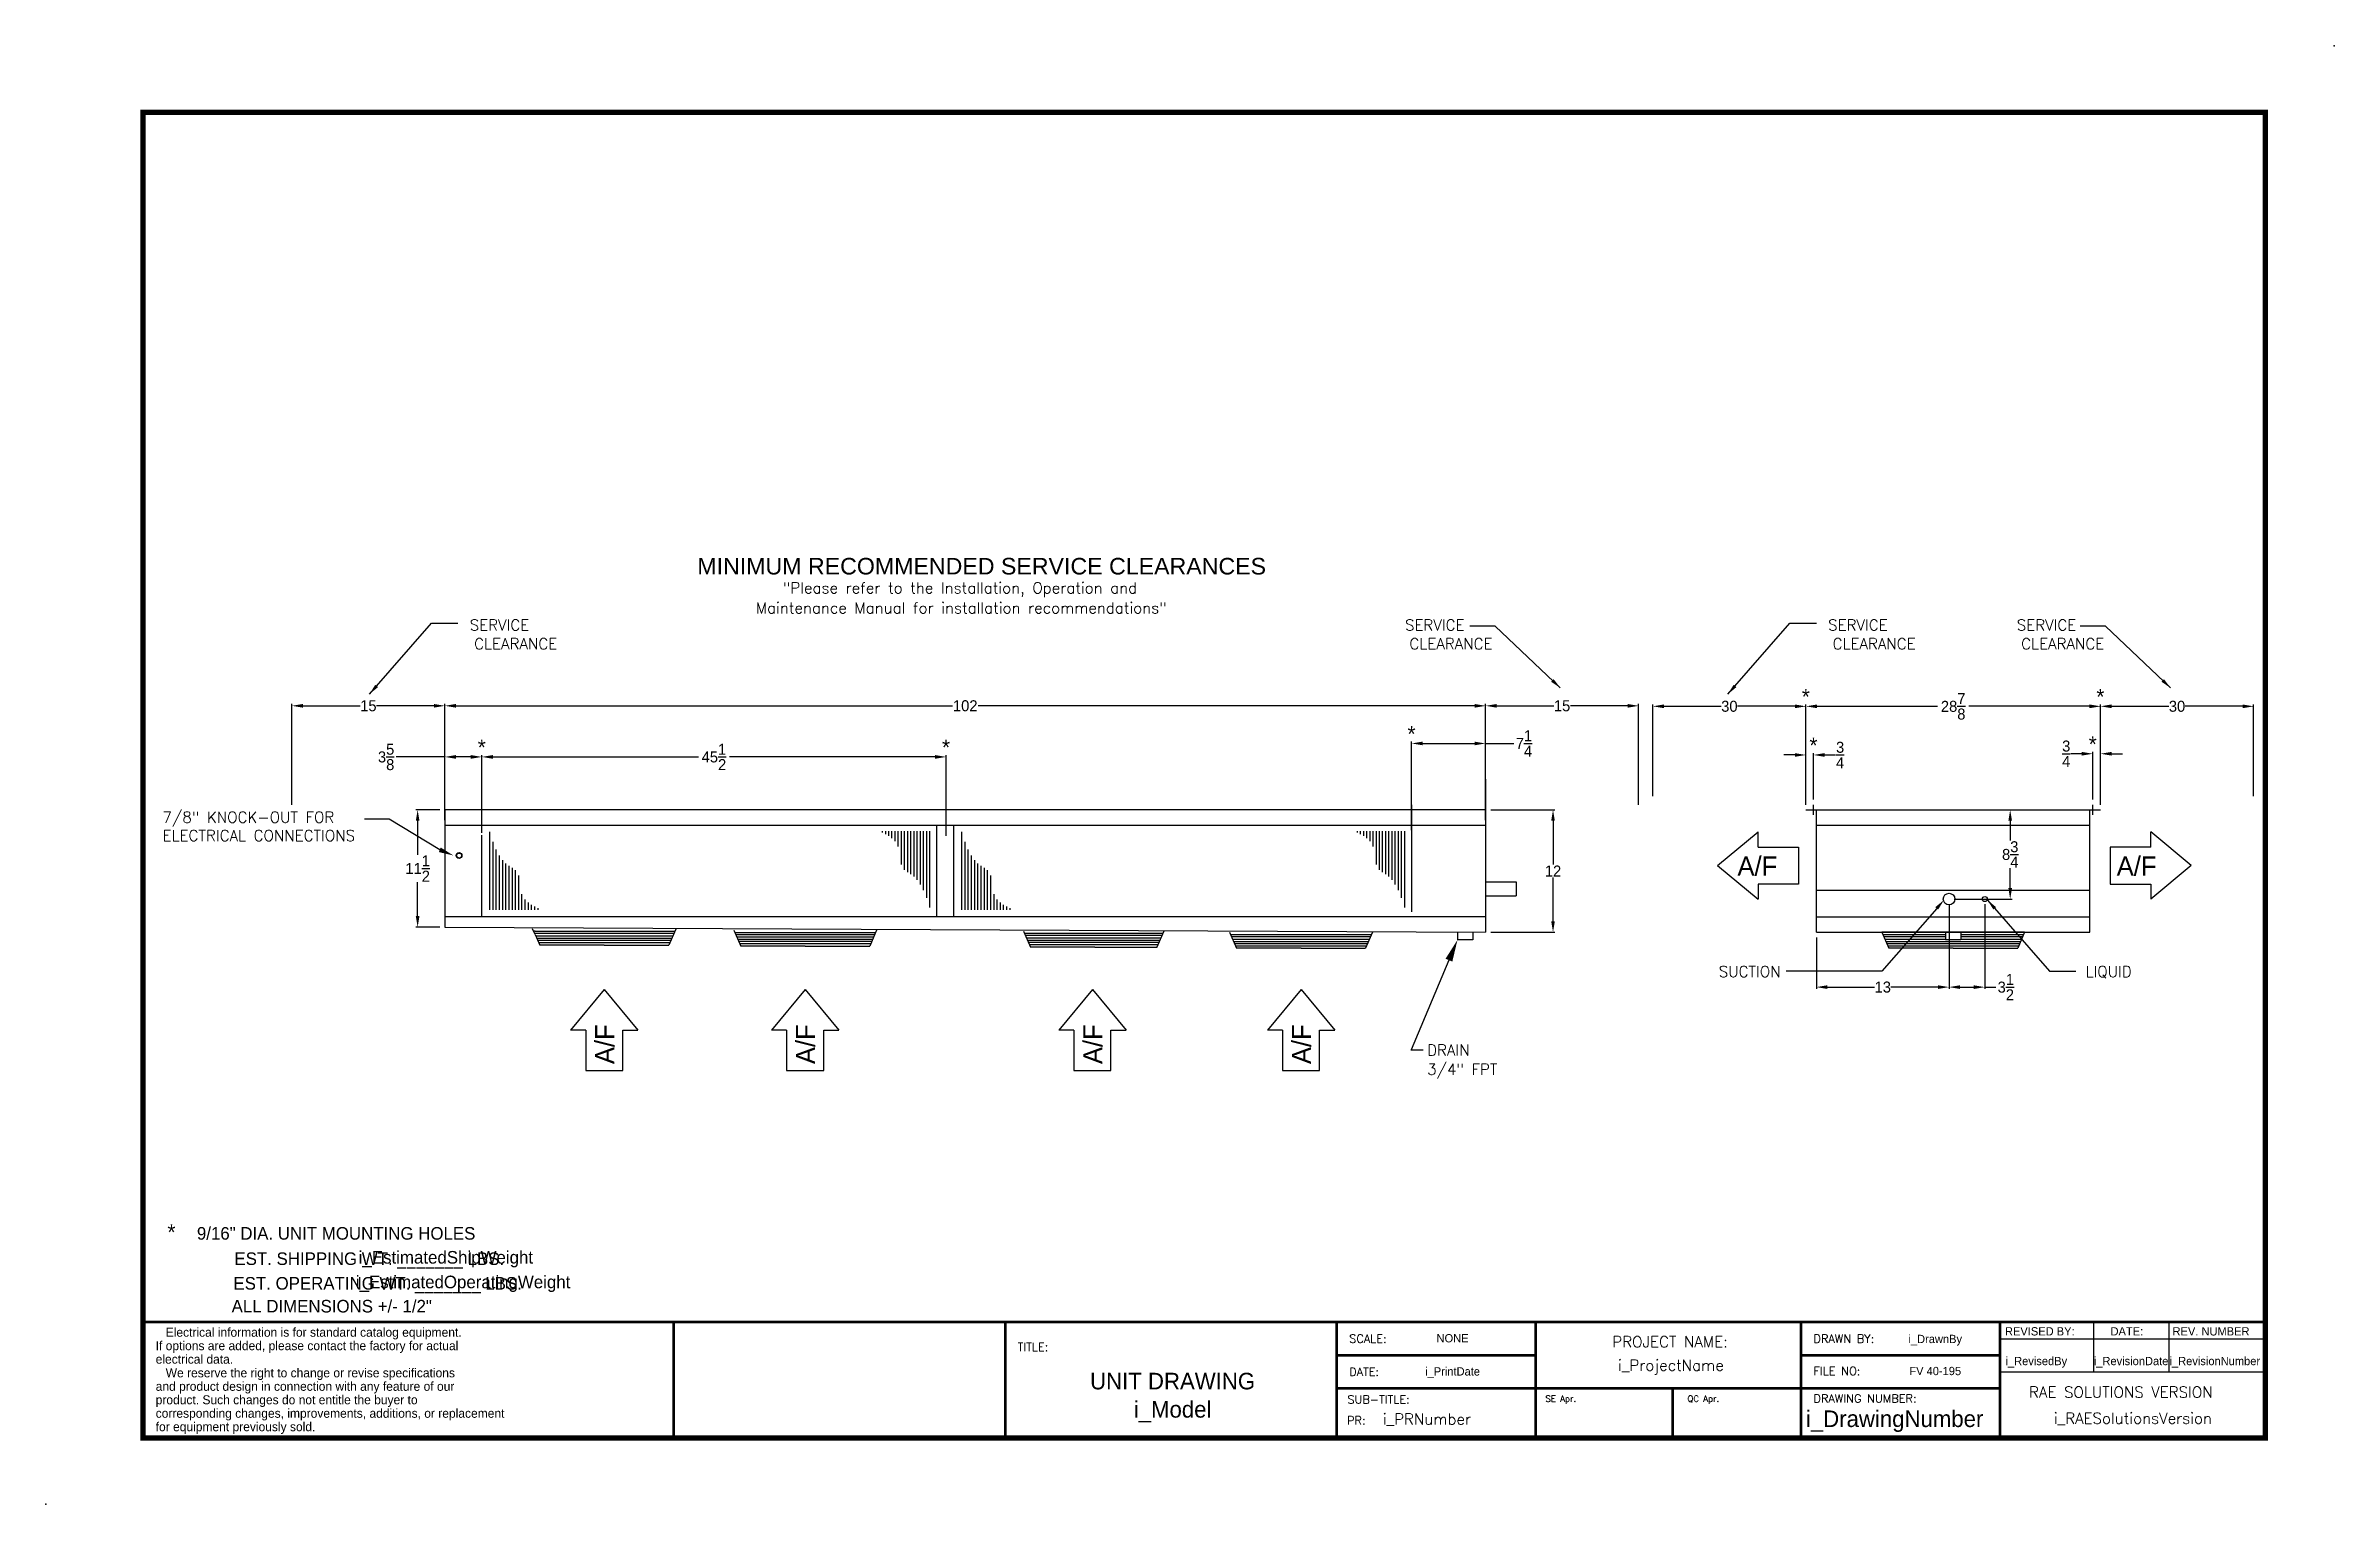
# Model space of a CAD drawing. Extents: x -10 to 215, y -6 to 137.
import ezdxf
from ezdxf.enums import TextEntityAlignment as Align

# ---------------------------------------------------------------- set-up
doc = ezdxf.new("R2010")
doc.units = 0
doc.header["$MEASUREMENT"] = 0
doc.layers.get('0').update_dxf_attribs({"linetype": 'CONTINUOUS'})
doc.layers.get('Defpoints').update_dxf_attribs({"linetype": 'CONTINUOUS'})
doc.layers.add('0 Unit', color=7, linetype='CONTINUOUS')
doc.styles.add('dimentions', font='ARIAL.TTF')
doc.styles.add('SIMPLEX', font='SIMPLEX')
doc.dimstyles.get("Standard").update_dxf_attribs({"dimtxt": 1.079, "dimasz": 1.079, "dimexe": 0.18, "dimexo": 0.5, "dimgap": 0.09, "dimtad": 0, "dimtih": 1, "dimtoh": 1, "dimdec": 3, "dimzin": 0, "dimdsep": 46, "dimlunit": 5, "dimtxsty": 'STANDARD', "dimcen": 0.09, "dimadec": 0, "dimazin": 0, "dimtfac": 1, "dimtdec": 3, "dimtofl": 0, "dimtmove": 0, "dimatfit": 3, "dimfxl": 1, "dimtolj": 1, "dimtzin": 0, "dimarcsym": 0})

# ---------------------------------------------------------------- blocks, each defined once
blk = doc.blocks.new('*D15')
at = {"color": 0, "lineweight": -2}
for p, q in [((33.2, 59.35), (33.2, 66.97)), ((34.28, 66.79), (54.43, 66.79)), ((77.62, 66.79), (57.48, 66.79)), ((78.7, 59.06), (78.7, 66.97))]:
    blk.add_line(p, q, dxfattribs=at)
at = {"color": 0}
for points in [[(34.28, 66.97), (34.28, 66.61), (33.2, 66.79)], [(77.62, 66.97), (77.62, 66.61), (78.7, 66.79)]]:
    blk.add_solid(points, dxfattribs=at)
at = {"layer": 'Defpoints', "color": 0}
for p in [(33.2, 66.79), (33.2, 58.85), (78.7, 58.56)]:
    blk.add_point(p, dxfattribs=at)
at = {"color": 0, "insert": (55.95, 66.79), "char_height": 1.079, "attachment_point": 5}
blk.add_mtext('\\A1;45{\\H1x;\\S1/2;}', dxfattribs=at)
blk = doc.blocks.new('*D18')
at = {"color": 0, "lineweight": -2}
for p, q in [((29.58, 65.1), (29.58, 71.98)), ((30.66, 71.8), (79.32, 71.8)), ((130.5, 71.8), (81.84, 71.8)), ((131.58, 62.1), (131.58, 71.98))]:
    blk.add_line(p, q, dxfattribs=at)
at = {"color": 0}
for points in [[(30.66, 71.98), (30.66, 71.62), (29.58, 71.8)], [(130.5, 71.98), (130.5, 71.62), (131.58, 71.8)]]:
    blk.add_solid(points, dxfattribs=at)
at = {"layer": 'Defpoints', "color": 0}
for p in [(131.58, 71.8), (29.58, 64.6), (131.58, 61.6)]:
    blk.add_point(p, dxfattribs=at)
at = {"color": 0, "insert": (80.58, 71.8), "char_height": 1.079, "attachment_point": 5}
blk.add_mtext('\\A1;102', dxfattribs=at)
blk = doc.blocks.new('*D19')
at = {"color": 0, "lineweight": -2}
for p, q in [((124.33, 59.6), (124.33, 68.29)), ((125.41, 68.11), (130.5, 68.11)), ((131.58, 60.6), (131.58, 68.29)), ((131.58, 68.11), (134.35, 68.11))]:
    blk.add_line(p, q, dxfattribs=at)
at = {"color": 0}
for points in [[(125.41, 68.29), (125.41, 67.93), (124.33, 68.11)], [(130.5, 68.29), (130.5, 67.93), (131.58, 68.11)]]:
    blk.add_solid(points, dxfattribs=at)
at = {"layer": 'Defpoints', "color": 0}
for p in [(131.58, 68.11), (124.33, 59.1), (131.58, 60.1)]:
    blk.add_point(p, dxfattribs=at)
at = {"color": 0, "insert": (135.34, 68.11), "char_height": 1.079, "attachment_point": 5}
blk.add_mtext('\\A1;7{\\H1x;\\S1/4;}', dxfattribs=at)
blk = doc.blocks.new('*D20')
at = {"color": 0, "lineweight": -2}
for p, q in [((29.58, 66.79), (24.81, 66.79)), ((29.58, 60.6), (29.58, 66.97)), ((32.12, 66.79), (30.66, 66.79)), ((33.2, 59.6), (33.2, 66.97))]:
    blk.add_line(p, q, dxfattribs=at)
at = {"color": 0}
for points in [[(30.66, 66.97), (30.66, 66.61), (29.58, 66.79)], [(32.12, 66.97), (32.12, 66.61), (33.2, 66.79)]]:
    blk.add_solid(points, dxfattribs=at)
at = {"layer": 'Defpoints', "color": 0}
for p in [(29.58, 66.79), (29.58, 60.1), (33.2, 59.1)]:
    blk.add_point(p, dxfattribs=at)
at = {"color": 0, "insert": (23.82, 66.79), "char_height": 1.079, "attachment_point": 5}
blk.add_mtext('\\A1;3{\\H1x;\\S5/8;}', dxfattribs=at)
blk = doc.blocks.new('*D16')
at = {"color": 0, "lineweight": -2}
for p, q in [((131.58, 62.1), (131.58, 71.98)), ((132.66, 71.8), (138.27, 71.8)), ((145.5, 71.8), (139.89, 71.8)), ((146.58, 62.1), (146.58, 71.98))]:
    blk.add_line(p, q, dxfattribs=at)
at = {"color": 0}
for points in [[(132.66, 71.98), (132.66, 71.62), (131.58, 71.8)], [(145.5, 71.98), (145.5, 71.62), (146.58, 71.8)]]:
    blk.add_solid(points, dxfattribs=at)
at = {"layer": 'Defpoints', "color": 0}
for p in [(146.58, 71.8), (131.58, 61.6), (146.58, 61.6)]:
    blk.add_point(p, dxfattribs=at)
at = {"color": 0, "insert": (139.08, 71.8), "char_height": 1.079, "attachment_point": 5}
blk.add_mtext('\\A1;15', dxfattribs=at)
blk = doc.blocks.new('*D17')
at = {"color": 0, "lineweight": -2}
for p, q in [((14.58, 62.1), (14.58, 71.98)), ((15.66, 71.8), (21.27, 71.8)), ((28.5, 71.8), (22.89, 71.8)), ((29.58, 62.1), (29.58, 71.98))]:
    blk.add_line(p, q, dxfattribs=at)
at = {"color": 0}
for points in [[(15.66, 71.98), (15.66, 71.62), (14.58, 71.8)], [(28.5, 71.98), (28.5, 71.62), (29.58, 71.8)]]:
    blk.add_solid(points, dxfattribs=at)
at = {"layer": 'Defpoints', "color": 0}
for p in [(29.58, 71.8), (14.58, 61.6), (29.58, 61.6)]:
    blk.add_point(p, dxfattribs=at)
at = {"color": 0, "insert": (22.08, 71.8), "char_height": 1.079, "attachment_point": 5}
blk.add_mtext('\\A1;15', dxfattribs=at)
blk = doc.blocks.new('*D21')
at = {"color": 0, "lineweight": -2}
for p, q in [((162.97, 62.1), (162.97, 71.93)), ((191.85, 62.1), (191.85, 71.93)), ((164.05, 71.75), (175.88, 71.75)), ((190.77, 71.75), (178.94, 71.75))]:
    blk.add_line(p, q, dxfattribs=at)
at = {"color": 0}
for points in [[(164.05, 71.93), (164.05, 71.57), (162.97, 71.75)], [(190.77, 71.93), (190.77, 71.57), (191.85, 71.75)]]:
    blk.add_solid(points, dxfattribs=at)
at = {"layer": 'Defpoints', "color": 0}
for p in [(191.85, 71.75), (162.97, 61.6), (191.85, 61.6)]:
    blk.add_point(p, dxfattribs=at)
at = {"color": 0, "insert": (177.41, 71.75), "char_height": 1.079, "attachment_point": 5}
blk.add_mtext('\\A1;28{\\H1x;\\S7/8;}', dxfattribs=at)
blk = doc.blocks.new('*D22')
at = {"color": 0, "lineweight": -2}
for p, q in [((177.01, 51.79), (177.01, 44.04)), ((164.01, 49.1), (164.01, 44.04)), ((165.08, 44.22), (169.7, 44.22)), ((175.93, 44.22), (171.31, 44.22))]:
    blk.add_line(p, q, dxfattribs=at)
at = {"color": 0}
for points in [[(165.08, 44.4), (165.08, 44.04), (164.01, 44.22)], [(175.93, 44.4), (175.93, 44.04), (177.01, 44.22)]]:
    blk.add_solid(points, dxfattribs=at)
at = {"layer": 'Defpoints', "color": 0}
for p in [(177.01, 52.29), (164.01, 49.6), (177.01, 44.22)]:
    blk.add_point(p, dxfattribs=at)
at = {"color": 0, "insert": (170.51, 44.22), "char_height": 1.079, "attachment_point": 5}
blk.add_mtext('\\A1;13', dxfattribs=at)
blk = doc.blocks.new('*D23')
at = {"color": 0, "lineweight": -2}
for p, q in [((177.01, 52.35), (177.01, 44.04)), ((180.51, 52.35), (180.51, 44.04)), ((178.08, 44.22), (179.43, 44.22)), ((180.51, 44.22), (181.58, 44.22))]:
    blk.add_line(p, q, dxfattribs=at)
at = {"color": 0}
for points in [[(178.08, 44.4), (178.08, 44.04), (177.01, 44.22)], [(179.43, 44.4), (179.43, 44.04), (180.51, 44.22)]]:
    blk.add_solid(points, dxfattribs=at)
at = {"layer": 'Defpoints', "color": 0}
for p in [(177.01, 52.85), (180.51, 52.85), (180.51, 44.22)]:
    blk.add_point(p, dxfattribs=at)
at = {"color": 0, "insert": (182.57, 44.22), "char_height": 1.079, "attachment_point": 5}
blk.add_mtext('\\A1;3{\\H1x;\\S1/2;}', dxfattribs=at)
blk = doc.blocks.new('*D24')
at = {"color": 0, "lineweight": -2}
for p, q in [((164.51, 61.6), (183.18, 61.6)), ((183, 60.53), (183, 58.58)), ((183, 53.93), (183, 55.88)), ((177.51, 52.85), (183.18, 52.85))]:
    blk.add_line(p, q, dxfattribs=at)
at = {"color": 0}
for points in [[(182.82, 60.53), (183.18, 60.53), (183, 61.6)], [(182.82, 53.93), (183.18, 53.93), (183, 52.85)]]:
    blk.add_solid(points, dxfattribs=at)
at = {"layer": 'Defpoints', "color": 0}
for p in [(164.01, 61.6), (177.01, 52.85), (183, 52.85)]:
    blk.add_point(p, dxfattribs=at)
at = {"color": 0, "insert": (183, 57.23), "char_height": 1.079, "attachment_point": 5}
blk.add_mtext('\\A1;8{\\H1x;\\S3/4;}', dxfattribs=at)
blk = doc.blocks.new('*D25')
at = {"color": 0, "lineweight": -2}
for p, q in [((161.9, 66.98), (160.82, 66.98)), ((162.97, 62.1), (162.97, 67.16)), ((163.72, 62.6), (163.72, 67.16)), ((164.8, 66.98), (165.88, 66.98))]:
    blk.add_line(p, q, dxfattribs=at)
at = {"color": 0}
for points in [[(161.9, 67.16), (161.9, 66.8), (162.97, 66.98)], [(164.8, 67.16), (164.8, 66.8), (163.72, 66.98)]]:
    blk.add_solid(points, dxfattribs=at)
at = {"layer": 'Defpoints', "color": 0}
for p in [(163.72, 66.98), (162.97, 61.6), (163.72, 62.1)]:
    blk.add_point(p, dxfattribs=at)
at = {"color": 0, "insert": (166.33, 66.98), "char_height": 1.079, "attachment_point": 5}
blk.add_mtext('\\A1;{\\H1x;\\S3/4;}', dxfattribs=at)
blk = doc.blocks.new('*D26')
at = {"color": 0, "lineweight": -2}
for p, q in [((190.02, 67.1), (188.94, 67.1)), ((191.1, 62.6), (191.1, 67.28)), ((191.85, 62.1), (191.85, 67.28)), ((192.93, 67.1), (194.01, 67.1))]:
    blk.add_line(p, q, dxfattribs=at)
at = {"color": 0}
for points in [[(190.02, 67.28), (190.02, 66.92), (191.1, 67.1)], [(192.93, 67.28), (192.93, 66.92), (191.85, 67.1)]]:
    blk.add_solid(points, dxfattribs=at)
at = {"layer": 'Defpoints', "color": 0}
for p in [(191.1, 67.1), (191.1, 62.1), (191.85, 61.6)]:
    blk.add_point(p, dxfattribs=at)
at = {"color": 0, "insert": (188.49, 67.1), "char_height": 1.079, "attachment_point": 5}
blk.add_mtext('\\A1;{\\H1x;\\S3/4;}', dxfattribs=at)
blk = doc.blocks.new('*D27')
at = {"color": 0, "lineweight": -2}
for p, q in [((29.08, 61.6), (26.73, 61.6)), ((26.91, 60.53), (26.91, 57.2)), ((26.91, 51.18), (26.91, 54.51)), ((29.08, 50.1), (26.73, 50.1))]:
    blk.add_line(p, q, dxfattribs=at)
at = {"color": 0}
for points in [[(26.73, 60.53), (27.09, 60.53), (26.91, 61.6)], [(26.73, 51.18), (27.09, 51.18), (26.91, 50.1)]]:
    blk.add_solid(points, dxfattribs=at)
at = {"layer": 'Defpoints', "color": 0}
for p in [(29.58, 61.6), (26.91, 50.1), (29.58, 50.1)]:
    blk.add_point(p, dxfattribs=at)
at = {"color": 0, "insert": (26.91, 55.85), "char_height": 1.079, "attachment_point": 5}
blk.add_mtext('\\A1;11{\\H1x;\\S1/2;}', dxfattribs=at)
blk = doc.blocks.new('*D28')
at = {"color": 0, "lineweight": -2}
for p, q in [((132.08, 61.6), (138.37, 61.6)), ((138.19, 60.53), (138.19, 56.23)), ((138.19, 50.68), (138.19, 54.98)), ((132.08, 49.6), (138.37, 49.6))]:
    blk.add_line(p, q, dxfattribs=at)
at = {"color": 0}
for points in [[(138.01, 60.53), (138.37, 60.53), (138.19, 61.6)], [(138.01, 50.68), (138.37, 50.68), (138.19, 49.6)]]:
    blk.add_solid(points, dxfattribs=at)
at = {"layer": 'Defpoints', "color": 0}
for p in [(131.58, 61.6), (131.58, 49.6), (138.19, 49.6)]:
    blk.add_point(p, dxfattribs=at)
at = {"color": 0, "insert": (138.19, 55.6), "char_height": 1.079, "attachment_point": 5}
blk.add_mtext('\\A1;12', dxfattribs=at)

msp = doc.modelspace()

# ---------------------------------------------------------------- linework, layer by layer
at = {"color": 7}
for p, q in [((147.9742, 62.9283), (147.9742, 71.9302)), ((162.9742, 62.9283), (162.9742, 71.9302)), ((191.8492, 62.9283), (191.8492, 71.9302)), ((206.8492, 62.9283), (206.8492, 71.9302)), ((149.0532, 71.7502), (154.6649, 71.7502)), ((161.8952, 71.7502), (156.2835, 71.7502)), ((192.9282, 71.7502), (198.5399, 71.7502)), ((205.7702, 71.7502), (200.1585, 71.7502)), ((29.579, 61.1049), (29.579, 64.6049)), ((131.579, 64.6049), (131.579, 49.6049)), ((62.5285, 61.6049), (29.579, 61.6049)), ((29.579, 61.6049), (29.579, 50.1049)), ((131.579, 61.6049), (62.5285, 61.6049)), ((131.579, 61.6049), (94.9422, 61.6049)), ((124.329, 62.1049), (124.329, 51.6049)), ((131.579, 61.1049), (131.579, 62.6049)), ((162.9742, 61.6049), (191.8492, 61.6049)), ((162.9742, 61.6049), (163.7242, 61.6049)), ((163.7242, 61.1049), (163.7242, 62.1049)), ((164.0054, 49.6049), (164.0054, 61.6049)), ((164.0054, 61.6049), (190.8179, 61.6049)), ((164.0054, 61.6049), (177.0054, 61.6049)), ((190.8179, 49.6049), (190.8179, 61.6049)), ((191.0992, 61.1049), (191.0992, 62.1049)), ((29.579, 60.1049), (131.579, 60.1049)), ((33.204, 51.1049), (33.204, 59.1049)), ((33.9561, 59.4479), (33.9561, 51.8135)), ((34.2708, 58.4809), (34.2708, 51.8135)), ((72.4743, 59.3764), (72.4743, 59.5239)), ((72.7834, 59.2202), (72.7834, 59.5239)), ((73.0926, 59.0442), (73.0926, 59.5239)), ((73.4018, 58.8307), (73.4018, 59.5239)), ((73.7109, 58.5411), (73.7109, 59.5239)), ((74.0201, 58.0203), (74.0201, 59.5239)), ((74.3293, 56.2484), (74.3293, 59.5239)), ((74.6384, 55.718), (74.6384, 59.5239)), ((74.9476, 55.4895), (74.9476, 59.5239)), ((75.2568, 55.2923), (75.2568, 59.5239)), ((75.5659, 55.0609), (75.5659, 59.5239)), ((75.8751, 54.7415), (75.8751, 59.5239)), ((76.1843, 54.2955), (76.1843, 59.5239)), ((76.4934, 53.7128), (76.4934, 59.5239)), ((76.8026, 52.9741), (76.8026, 59.5239)), ((77.1117, 52.0242), (77.1117, 59.5239)), ((77.7855, 51.1049), (77.7855, 60.1049)), ((79.4679, 51.1049), (79.4679, 60.1049)), ((80.22, 59.4479), (80.22, 51.8135)), ((80.5347, 58.4809), (80.5347, 51.8135)), ((119.0178, 59.3764), (119.0178, 59.5239)), ((119.3269, 59.2202), (119.3269, 59.5239)), ((119.6361, 59.0442), (119.6361, 59.5239)), ((119.9453, 58.8307), (119.9453, 59.5239)), ((120.2544, 58.5411), (120.2544, 59.5239)), ((120.5636, 58.0203), (120.5636, 59.5239)), ((120.8728, 56.2484), (120.8728, 59.5239)), ((121.1819, 55.718), (121.1819, 59.5239)), ((121.4911, 55.4895), (121.4911, 59.5239)), ((121.8003, 55.2923), (121.8003, 59.5239)), ((122.1094, 55.0609), (122.1094, 59.5239)), ((122.4186, 54.7415), (122.4186, 59.5239)), ((122.7277, 54.2955), (122.7277, 59.5239)), ((123.0369, 53.7128), (123.0369, 59.5239)), ((123.3461, 52.9741), (123.3461, 59.5239)), ((123.6552, 52.0242), (123.6552, 59.5239)), ((154.3201, 56.1323), (158.2821, 59.4338)), ((158.2821, 57.9481), (158.2821, 59.4338)), ((164.0054, 60.1049), (190.8179, 60.1049)), ((164.0054, 60.1049), (190.8179, 60.1049)), ((164.0054, 60.1049), (177.0054, 60.1049)), ((200.7366, 56.1323), (196.7746, 59.4338)), ((196.7746, 57.9481), (196.7746, 59.4338)), ((34.5855, 57.7289), (34.5855, 51.8135)), ((34.9002, 57.1358), (34.9002, 51.8135)), ((35.2149, 56.6818), (35.2149, 51.8135)), ((35.5296, 56.3566), (35.5296, 51.8135)), ((35.8443, 56.1211), (35.8443, 51.8135)), ((80.8494, 57.7289), (80.8494, 51.8135)), ((81.1641, 57.1358), (81.1641, 51.8135)), ((81.4788, 56.6818), (81.4788, 51.8135)), ((81.7935, 56.3566), (81.7935, 51.8135)), ((82.1082, 56.1211), (82.1082, 51.8135)), ((154.3201, 56.1323), (158.2821, 52.8307)), ((158.2821, 57.9481), (162.2441, 57.9481)), ((162.2441, 57.9481), (162.2441, 54.3164)), ((192.8126, 57.9481), (192.8126, 54.3164)), ((196.7746, 57.9481), (192.8126, 57.9481)), ((200.7366, 56.1323), (196.7746, 52.8307)), ((36.159, 55.9204), (36.159, 51.8135)), ((36.4738, 55.6878), (36.4738, 51.8135)), ((36.7885, 55.1479), (36.7885, 51.8135)), ((82.423, 55.9204), (82.423, 51.8135)), ((82.7377, 55.6878), (82.7377, 51.8135)), ((83.0524, 55.1479), (83.0524, 51.8135)), ((131.579, 54.5424), (134.579, 54.5424)), ((134.579, 54.5424), (134.579, 53.1674)), ((158.2821, 54.3164), (158.2821, 52.8307)), ((162.2441, 54.3164), (158.2821, 54.3164)), ((192.8126, 54.3164), (196.7746, 54.3164)), ((196.7746, 54.3164), (196.7746, 52.8307)), ((37.1032, 53.3442), (37.1032, 51.8135)), ((37.4179, 52.814), (37.4179, 51.8135)), ((37.7326, 52.5192), (37.7326, 51.8135)), ((38.0473, 52.3019), (38.0473, 51.8135)), ((38.362, 52.1227), (38.362, 51.8135)), ((38.6767, 51.9637), (38.6767, 51.8135)), ((83.3671, 53.3442), (83.3671, 51.8135)), ((83.6818, 52.814), (83.6818, 51.8135)), ((83.9965, 52.5192), (83.9965, 51.8135)), ((84.3112, 52.3019), (84.3112, 51.8135)), ((84.626, 52.1227), (84.626, 51.8135)), ((84.9407, 51.9637), (84.9407, 51.8135)), ((131.579, 53.1674), (134.579, 53.1674)), ((164.0054, 53.7299), (190.8179, 53.7299)), ((131.579, 51.1049), (29.579, 51.1049)), ((29.579, 50.1049), (131.579, 49.6049)), ((38.4281, 49.3934), (38.1813, 49.9185)), ((38.4281, 49.6916), (38.2779, 49.6916)), ((52.01, 49.4658), (38.3971, 49.4658)), ((38.4281, 49.6916), (52.1068, 49.6916)), ((38.4281, 49.3934), (38.881, 48.3367)), ((52.2035, 49.9174), (51.5261, 48.3367)), ((57.8929, 49.8132), (58.5703, 48.2326)), ((57.9897, 49.5874), (71.7961, 49.5874)), ((71.6994, 49.3616), (58.0864, 49.3616)), ((71.8929, 49.8132), (71.2155, 48.2326)), ((86.2926, 49.7198), (86.97, 48.1392)), ((86.3894, 49.494), (99.9458, 49.494)), ((100.0426, 49.7198), (99.3652, 48.1392)), ((106.4951, 49.6049), (107.1725, 48.0242)), ((106.5919, 49.3791), (120.3983, 49.3791)), ((120.4951, 49.6049), (119.8177, 48.0242)), ((128.829, 49.6049), (128.829, 48.8549)), ((130.329, 49.6049), (130.329, 48.8549)), ((164.0054, 51.1049), (190.8179, 51.1049)), ((164.0054, 49.6049), (190.8179, 49.6049)), ((184.4117, 49.6049), (170.4117, 49.6049)), ((170.4117, 49.6049), (171.0891, 48.0242)), ((170.5085, 49.3791), (176.6617, 49.3791)), ((176.6617, 49.6049), (176.6617, 48.8549)), ((178.1617, 49.6049), (178.1617, 48.8549)), ((178.1617, 49.3791), (184.3149, 49.3791)), ((184.4117, 49.6049), (183.7343, 48.0242)), ((38.4939, 49.24), (51.9132, 49.24)), ((38.5906, 49.0142), (51.8164, 49.0142)), ((51.7197, 48.7884), (38.6874, 48.7884)), ((51.6229, 48.5626), (38.7842, 48.5626)), ((45.2035, 48.3367), (38.881, 48.3367)), ((45.2035, 48.3367), (51.3003, 48.3367)), ((51.3003, 48.3367), (51.5261, 48.3367)), ((58.1832, 49.1358), (71.6026, 49.1358)), ((58.28, 48.91), (71.5058, 48.91)), ((71.409, 48.6842), (58.3768, 48.6842)), ((71.3123, 48.4584), (58.4735, 48.4584)), ((64.8929, 48.2326), (58.5703, 48.2326)), ((64.8929, 48.2326), (70.9897, 48.2326)), ((70.9897, 48.2326), (71.2155, 48.2326)), ((99.8491, 49.2682), (86.4862, 49.2682)), ((86.5829, 49.0424), (99.7523, 49.0424)), ((86.6797, 48.8166), (99.6555, 48.8166)), ((99.5587, 48.5908), (86.7765, 48.5908)), ((99.462, 48.365), (86.8733, 48.365)), ((93.2926, 48.1392), (86.97, 48.1392)), ((93.2926, 48.1392), (99.3894, 48.1392)), ((120.3016, 49.1533), (106.6887, 49.1533)), ((106.7854, 48.9275), (120.2048, 48.9275)), ((106.8822, 48.7016), (120.108, 48.7016)), ((120.0112, 48.4758), (106.979, 48.4758)), ((119.9145, 48.25), (107.0758, 48.25)), ((113.4951, 48.0242), (107.1725, 48.0242)), ((113.4951, 48.0242), (119.5919, 48.0242)), ((119.5919, 48.0242), (119.8177, 48.0242)), ((130.329, 48.8549), (128.829, 48.8549)), ((176.6617, 49.1533), (170.6052, 49.1533)), ((170.702, 48.9275), (176.6617, 48.9275)), ((170.7988, 48.7016), (184.0246, 48.7016)), ((183.9278, 48.4758), (170.8956, 48.4758)), ((183.831, 48.25), (170.9923, 48.25)), ((177.4117, 48.0242), (171.0891, 48.0242)), ((178.1617, 48.8549), (176.6617, 48.8549)), ((177.4117, 48.0242), (183.5085, 48.0242)), ((184.2181, 49.1533), (178.1617, 49.1533)), ((178.1617, 48.9275), (184.1214, 48.9275)), ((183.5085, 48.0242), (183.7343, 48.0242)), ((127.9904, 46.8643), (124.2865, 38.0728)), ((45.2035, 43.9702), (41.902, 40.0082)), ((45.2035, 43.9702), (48.5051, 40.0082)), ((64.8929, 43.9702), (61.5914, 40.0082)), ((64.8929, 43.9702), (68.1944, 40.0082)), ((93.0426, 43.9702), (89.7411, 40.0082)), ((93.0426, 43.9702), (96.3441, 40.0082)), ((113.4951, 43.9702), (110.1936, 40.0082)), ((113.4951, 43.9702), (116.7966, 40.0082)), ((43.3877, 40.0082), (41.902, 40.0082)), ((43.3877, 40.0082), (43.3877, 36.0462)), ((47.0194, 36.0462), (47.0194, 40.0082)), ((47.0194, 40.0082), (48.5051, 40.0082)), ((63.0771, 40.0082), (61.5914, 40.0082)), ((63.0771, 40.0082), (63.0771, 36.0462)), ((66.7087, 36.0462), (66.7087, 40.0082)), ((66.7087, 40.0082), (68.1944, 40.0082)), ((91.2268, 40.0082), (89.7411, 40.0082)), ((91.2268, 40.0082), (91.2268, 36.0462)), ((94.8585, 36.0462), (94.8585, 40.0082)), ((94.8585, 40.0082), (96.3441, 40.0082)), ((111.6793, 40.0082), (110.1936, 40.0082)), ((111.6793, 40.0082), (111.6793, 36.0462)), ((115.311, 36.0462), (115.311, 40.0082)), ((115.311, 40.0082), (116.7966, 40.0082)), ((43.3877, 36.0462), (47.0194, 36.0462)), ((63.0771, 36.0462), (66.7087, 36.0462)), ((91.2268, 36.0462), (94.8585, 36.0462)), ((111.6793, 36.0462), (115.311, 36.0462)), ((124.247, 38.0728), (125.457, 38.0728)), ((52, 0), (52, 11.375)), ((84.5, 0), (84.5, 11.375)), ((117, 11.375), (182, 11.375)), ((117, 0), (117, 11.375)), ((136.5, 11.375), (136.5, 0)), ((162.5, 11.375), (162.5, 4.875)), ((182, 11.375), (182, 0)), ((182, 11.375), (208, 11.375)), ((182, 11.375), (182, 9.75)), ((191.1739, 11.375), (191.1739, 6.5)), ((198.562, 11.375), (198.562, 6.5)), ((182, 9.75), (208, 9.75)), ((136.5, 8.125), (117, 8.125)), ((162.5, 8.125), (182, 8.125)), ((162.5, 4.875), (162.5, 8.125)), ((182, 4.875), (117, 4.875)), ((149.9063, 4.875), (149.9063, 0)), ((162.5, 4.875), (162.5, 0)), ((182, 6.5), (208, 6.5))]:
    msp.add_line(p, q, dxfattribs=at)
for points, const_width in [([(0, 0), (208, 0), (208, 130), (0, 130), (0, 0)], 0.52), ([(52.3074, 11.375), (0, 11.375)], 0.26), ([(208, 11.375), (52, 11.375), (52, 0)], 0.26), ([(84.5, 11.375), (84.5, 0)], 0.26), ([(117, 11.375), (117, 0)], 0.26), ([(136.5, 11.375), (136.5, 0)], 0.26), ([(162.5, 11.375), (162.5, 0)], 0.26), ([(182, 0), (182, 11.375), (208, 11.375)], 0.26), ([(136.5, 8.125), (117, 8.125)], 0.26), ([(182, 8.125), (162.5, 8.125), (162.5, 0)], 0.26), ([(182, 4.875), (117, 4.875)], 0.26), ([(149.9063, 4.875), (149.9063, 0)], 0.26)]:
    msp.add_lwpolyline(points, dxfattribs=dict(at, const_width=const_width))
msp.add_lwpolyline([(175.7994, 51.9437), (170.4254, 45.7834), (161.0396, 45.7834)], dxfattribs=at)
for centre, radius in [((30.968, 57.1228), 0.2884), ((30.968, 57.1228), 0.2465), ((177.0054, 52.8549), 0.5625), ((180.5054, 52.8549), 0.25)]:
    msp.add_circle(centre, radius, dxfattribs=at)
for p in [(214.7579, 136.5175), (182, 0), (-9.5384, -6.4825)]:
    msp.add_point(p, dxfattribs=at)
for points in [[(149.0532, 71.9301), (149.0532, 71.5704), (147.9742, 71.7502)], [(161.8952, 71.9301), (161.8952, 71.5704), (162.9742, 71.7502)], [(192.9282, 71.9301), (192.9282, 71.5704), (191.8492, 71.7502)], [(205.7702, 71.9301), (205.7702, 71.5704), (206.8492, 71.7502)], [(175.6638, 52.0619), (176.5087, 52.7568), (175.9349, 51.8255)], [(127.6586, 47.0041), (128.3221, 46.7245), (128.829, 48.8549)]]:
    msp.add_solid(points, dxfattribs=at)
at = {"layer": '0 Unit', "color": 7}
msp.add_lwpolyline([(29.0769, 57.6854), (24.1339, 60.6904), (21.7025, 60.6904)], dxfattribs=at)
msp.add_solid([(29.1701, 57.9088), (30.4175, 57.1264), (28.9837, 57.462)], dxfattribs=at)
at = {"layer": 'Defpoints', "color": 7, "linetype": 'ByBlock'}
msp.add_point((102.0359, 49.6049), dxfattribs=at)

# ---------------------------------------------------------------- texts
at = {"color": 7, "lineweight": 30}
for s, height, style, p in [('MINIMUM RECOMMENDED SERVICE CLEARANCES', 1.625, 'dimentions', (54.322, 84.6784)), ('SE Apr.', 0.60937, 'SIMPLEX', (137.4546, 3.5616)), ('QC Apr.', 0.60937, 'SIMPLEX', (151.3723, 3.5616))]:
    msp.add_text(s, height=height, dxfattribs=dict(at, style=style)).set_placement(p)
at = {"color": 7, "style": 'SIMPLEX'}
for s, p in [('"Please refer to the Installation, Operation and', (80.0635, 82.8197)), ('Maintenance Manual for installation recommendations"', (80.1922, 80.864)), ('PROJECT NAME:', (149.6632, 8.9105)), ('i_ProjectName', (149.7453, 6.601)), ('i_RAESolutionsVersion', (195.0268, 1.4061))]:
    msp.add_text(s, height=1.079, dxfattribs=at).set_placement(p, align=Align.CENTER)
for s, p in [('SERVICE', (37.8454, 79.7259)), ('SERVICE', (129.5131, 79.7259)), ('SERVICE', (170.9887, 79.7259)), ('SERVICE', (189.4723, 79.7259)), ('CLEARANCE', (40.5879, 77.886)), ('CLEARANCE', (132.2556, 77.886)), ('CLEARANCE', (173.7312, 77.886)), ('CLEARANCE', (192.2148, 77.886)), ('SUCTION', (160.4943, 45.7439)), ('LIQUID', (194.9121, 45.7439))]:
    msp.add_text(s, height=1.079, dxfattribs=at).set_placement(p, align=Align.MIDDLE_RIGHT)
at = {"color": 7}
for s, height, p in [('*', 1.5199, (162.9671, 71.9314)), ('*', 1.5199, (191.8421, 71.9314)), ('*', 1.5199, (124.3219, 68.2882)), ('*', 1.5199, (33.1969, 66.9701)), ('*', 1.5199, (78.6969, 66.9701)), ('*', 1.5199, (163.7171, 67.1624)), ('*', 1.5199, (191.0921, 67.2817)), ('*', 1.5199, (2.7823, 19.4368)), ('EST. SHIPPING WT. _______ LBS.', 1.235, (22.1702, 16.9759)), ('i_EstimatedShipWeight', 1.236417, (29.6766, 17.1108)), ('EST. OPERATING WT. _______ LBS.', 1.235, (22.9903, 14.5602)), ('i_EstimatedOperatingWeight', 1.235, (31.3665, 14.6951)), ('ALL DIMENSIONS +/- 1/2"', 1.235, (18.4933, 12.3189)), ('NONE', 0.8125, (128.3449, 9.3867)), ('i_DrawnBy', 0.8125, (175.6526, 9.317)), ('i_PrintDate', 0.8125, (128.3449, 6.1367)), ('FV 40-195', 0.8125, (175.6526, 6.1734)), ('i_RevisedBy', 0.8125, (185.5605, 7.1518)), ('i_RevisionDate', 0.8125, (194.8492, 7.1518)), ('i_RevisionNumber', 0.8125, (203.0543, 7.1518)), ('UNIT DRAWING', 1.625, (100.9036, 4.7796)), ('i_Model', 1.625, (100.9036, 2.0101)), ('i_DrawingNumber', 1.625, (171.6734, 1.0873))]:
    msp.add_text(s, height=height, dxfattribs=at).set_placement(p, align=Align.CENTER)
for s, height, p in [('A/F', 1.875, (156.2682, 55.1545)), ('A/F', 1.875, (193.4383, 55.1545)), ('9/16" DIA. UNIT MOUNTING HOLES', 1.235, (5.2745, 19.4582)), ('REVISED BY:', 0.8125, (182.4877, 10.0652)), ('DATE:', 0.8125, (192.8343, 10.0652)), ('REV. NUMBER', 0.8125, (198.9103, 10.0652))]:
    msp.add_text(s, height=height, dxfattribs=at).set_placement(p)
for p in [(46.1813, 36.6719), (65.8706, 36.6719), (94.0204, 36.6719), (114.4729, 36.6719)]:
    msp.add_text('A/F', height=1.875, rotation=90, dxfattribs=at).set_placement(p)
at = {"color": 7, "style": 'SIMPLEX'}
for s, height, p in [('DRAIN', 1.079, (125.8513, 37.501)), ('3/4" FPT', 1.079, (125.8513, 35.626)), ('TITLE:', 0.8125, (85.7188, 8.5313)), ('SCALE:', 0.8125, (118.2188, 9.3438)), ('DRAWN BY:', 0.8125, (163.7188, 9.3438)), ('DATE:', 0.8125, (118.2188, 6.0938)), ('FILE NO:', 0.8125, (163.7188, 6.1723)), ('RAE SOLUTIONS VERSION', 1.079, (184.8485, 3.9699)), ('SUB-TITLE:', 0.8125, (118.0427, 3.3799)), ('i_PRNumber', 1.079, (121.5117, 1.3252)), ('DRAWING NUMBER:', 0.8125, (163.7188, 3.4786))]:
    msp.add_text(s, height=height, dxfattribs=at).set_placement(p)
at = {"color": 7, "lineweight": 25}
for s, p in [('If options are added, please contact the factory for actual', (1.2351, 8.6206)), ('   Electrical information is for standard catalog equipment.', (1.2351, 9.942)), ('electrical data.', (1.2351, 7.2993)), ('   We reserve the right to change or revise specifications', (1.2351, 5.9613)), ('and product design in connection with any feature of our', (1.2351, 4.6399)), ('corresponding changes, improvements, additions, or replacement ', (1.2351, 1.9973)), ('product. Such changes do not entitle the buyer to', (1.2351, 3.3186)), ('for equipment previously sold.', (1.2351, 0.6759))]:
    msp.add_text(s, height=0.880898, dxfattribs=at).set_placement(p)
at = {"color": 7, "style": 'SIMPLEX'}
msp.add_text('PR:', height=0.8125, dxfattribs=at).set_placement((119.8105, 1.3252), align=Align.RIGHT)
at = {"color": 7, "char_height": 1.079, "attachment_point": 5}
for insert in [(155.4742, 71.7502), (199.3492, 71.7502)]:
    msp.add_mtext('30', dxfattribs=dict(at, insert=insert))
at = {"color": 7, "insert": (1.9095, 59.9779), "char_height": 1.079, "attachment_point": 4, "style": 'SIMPLEX'}
msp.add_mtext('{7/8" KNOCK-OUT FOR}\\P{ELECTRICAL CONNECTIONS}', dxfattribs=at)

# ---------------------------------------------------------------- dimensions: what is measured, and where the dimension line sits
at = {"color": 7}
for base, p1, p2, picture, middle in [((29.579, 71.797), (14.579, 61.6049), (29.579, 61.6049), '*D17', (22.079, 71.797)), ((191.8492, 71.7502), (162.9742, 61.6049), (191.8492, 61.6049), '*D21', (177.4117, 71.7502)), ((191.0992, 67.1005), (191.8492, 61.6049), (191.0992, 62.1049), '*D26', (188.4915, 67.1005)), ((177.0054, 44.2215), (164.0054, 49.6049), (177.0054, 52.2924), '*D22', (170.5054, 44.2215)), ((180.5054, 44.2215), (177.0054, 52.8549), (180.5054, 52.8549), '*D23', (182.5736, 44.2215))]:
    dim = msp.add_linear_dim(base=base, p1=p1, p2=p2, dimstyle='Standard', dxfattribs=at)
    dim.commit()
    dim.dimension.update_dxf_attribs({"geometry": picture, "text_midpoint": middle})
for base, p1, p2, picture, middle in [((131.579, 71.797), (29.579, 64.6049), (131.579, 61.6049), '*D18', (80.579, 71.797)), ((146.579, 71.797), (131.579, 61.6049), (146.579, 61.6049), '*D16', (139.079, 71.797)), ((29.579, 66.7889), (33.204, 59.1049), (29.579, 60.1049), '*D20', (23.8223, 66.7889)), ((33.204, 66.7889), (78.704, 58.5642), (33.204, 58.8515), '*D15', (55.954, 66.7889)), ((131.579, 68.107), (124.329, 59.1049), (131.579, 60.1049), '*D19', (135.3356, 68.107)), ((163.7242, 66.9813), (162.9742, 61.6049), (163.7242, 62.1049), '*D25', (166.3319, 66.9813))]:
    dim = msp.add_linear_dim(base=base, p1=p1, p2=p2, dimstyle='Standard', dxfattribs=at)
    dim.commit()
    dim.dimension.update_dxf_attribs({"geometry": picture, "text_midpoint": middle, "dimtype": 160})
for base, p1, p2, picture, middle in [((26.9128, 50.1049), (29.579, 61.6049), (29.579, 50.1049), '*D27', (26.9128, 55.8549)), ((183.0001, 52.8549), (164.0054, 61.6049), (177.0054, 52.8549), '*D24', (183.0001, 57.2299))]:
    dim = msp.add_linear_dim(base=base, p1=p1, p2=p2, angle=90, dimstyle='Standard', dxfattribs=at)
    dim.commit()
    dim.dimension.update_dxf_attribs({"geometry": picture, "text_midpoint": middle, "dimtype": 160})
dim = msp.add_linear_dim(base=(138.1918, 49.6049), p1=(131.579, 61.6049), p2=(131.579, 49.6049), angle=90, dimstyle='Standard', dxfattribs=at)
dim.commit()
dim.dimension.update_dxf_attribs({"geometry": '*D28', "text_midpoint": (138.1918, 55.6049)})

# ---------------------------------------------------------------- leaders
for points in [[(22.1794, 72.9367), (28.2627, 79.9101), (30.8556, 79.9101)], [(138.9064, 73.5483), (132.524, 79.6251), (130.0308, 79.6251)], [(155.3228, 72.9367), (161.406, 79.9101), (163.9989, 79.9101)], [(198.7239, 73.5483), (192.3415, 79.6251), (189.8483, 79.6251)], [(180.772, 52.7568), (186.8553, 45.7834), (189.4482, 45.7834)]]:
    msp.add_leader(points, dimstyle='Standard', override={"dimgap": 0.09, "dimtad": 0}, dxfattribs=at)

doc.saveas('drawing.dxf')
